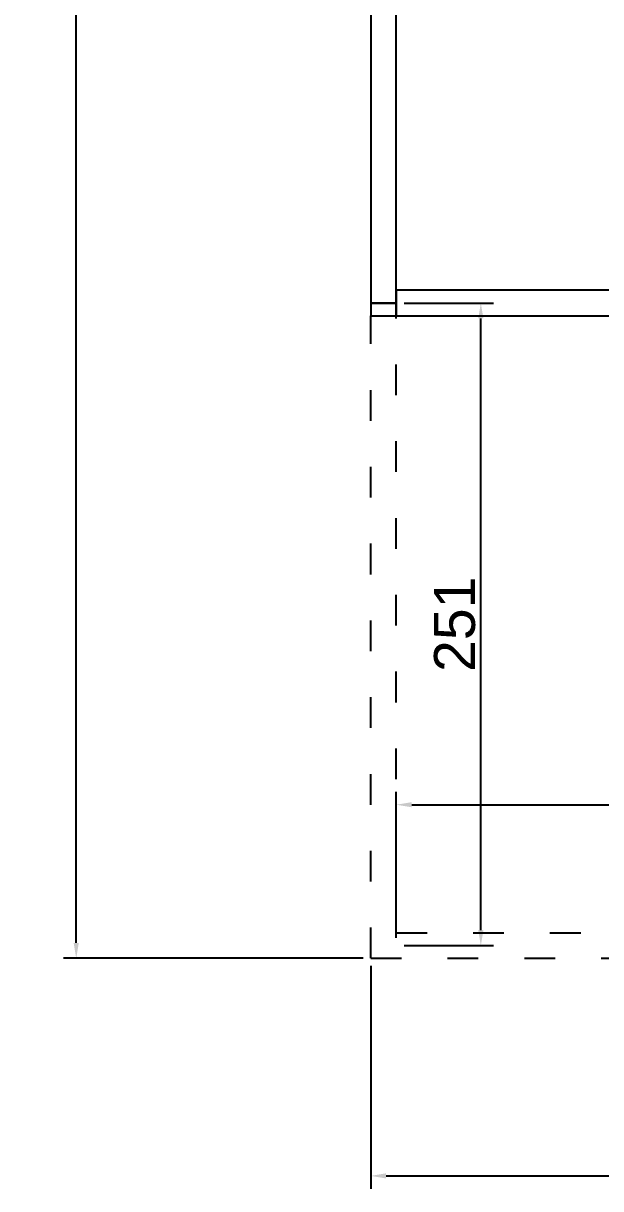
# Model space of a CAD drawing. Header units: centimetres. Extents: x -136 to 1955, y -1012 to 1233.
# Drawn here: x 937.3 to 1162.8, y -90 to 365.3 of the extents above; entities that cross this region are included whole.
import ezdxf

# ---------------------------------------------------------------- set-up
doc = ezdxf.new("R2010")
doc.units = ezdxf.units.CM
doc.linetypes.add('VERANDA_KESIK', pattern=[30, 12, -18])
for name, color, linetype in [('DIS_DUVAR_100', 30, 'Continuous'), ('KOSE_PROFIL_100', 8, 'Continuous'), ('OLCULER', 7, 'Continuous'), ('VERANDA_PROFIL_100', 1, 'VERANDA_KESIK')]:
    doc.layers.add(name, color=color, linetype=linetype)
doc.styles.get("Standard").update_dxf_attribs({"font": 'Arial.ttf'})
doc.dimstyles.new('ISO-25', dxfattribs={"dimtxt": 2.5, "dimasz": 2.5, "dimexe": 1.25, "dimexo": 0.625, "dimtad": 1, "dimtxsty": 'Standard', "dimcen": 2.5, "dimadec": 0, "dimazin": 0, "dimtfac": 1, "dimtmove": 0, "dimatfit": 3, "dimfxl": 1, "dimarcsym": 0})

# ---------------------------------------------------------------- blocks, each defined once
blk = doc.blocks.new('DIS_V_1255_100')
blk.add_lwpolyline([(0, 0), (10, 0), (10, 125.5), (0, 125.5)], close=True)
blk = doc.blocks.new('VER_BAG_100_50')
blk.add_lwpolyline([(0, 0), (10, 0), (10, 5), (0, 5)], close=True)
blk = doc.blocks.new('DIS_H_1255_100')
blk.add_lwpolyline([(0, 0), (125.5, 0), (125.5, 10), (0, 10)], close=True)
blk = doc.blocks.new('*D130')
at = {"layer": 'Defpoints', "color": 0, "transparency": 16777216}
for p in [(1073, 0), (1846, 0), (1846, -85)]:
    blk.add_point(p, dxfattribs=at)
at = {"layer": 'OLCULER', "color": 0, "lineweight": -2, "transparency": 16777216}
for p, q in [((1073, -3), (1073, -90)), ((1846, -3), (1846, -90)), ((1079, -85), (1840, -85))]:
    blk.add_line(p, q, dxfattribs=at)
at = {"layer": 'OLCULER', "color": 0, "transparency": 16777216}
for points in [[(1079, -84), (1079, -86), (1073, -85)], [(1840, -84), (1840, -86), (1846, -85)]]:
    blk.add_solid(points, dxfattribs=at)
at = {"layer": 'OLCULER', "color": 0, "transparency": 16777216, "insert": (1459.5, -74.83), "char_height": 16, "attachment_point": 5}
blk.add_mtext('773', dxfattribs=at)
blk = doc.blocks.new('*D131')
at = {"layer": 'Defpoints', "color": 0, "transparency": 16777216}
for p in [(958, 1014), (1073, 1014), (1073, 0)]:
    blk.add_point(p, dxfattribs=at)
at = {"layer": 'OLCULER', "color": 0, "lineweight": -2, "transparency": 16777216}
for p, q in [((1070, 1014), (953, 1014)), ((958, 6), (958, 1008)), ((1070, 0), (953, 0))]:
    blk.add_line(p, q, dxfattribs=at)
at = {"layer": 'OLCULER', "color": 0, "transparency": 16777216}
for points in [[(957, 1008), (959, 1008), (958, 1014)], [(957, 6), (959, 6), (958, 0)]]:
    blk.add_solid(points, dxfattribs=at)
at = {"layer": 'OLCULER', "color": 0, "transparency": 16777216, "insert": (947.83, 507), "char_height": 16, "attachment_point": 5, "rotation": 90}
blk.add_mtext('1014', dxfattribs=at)
blk = doc.blocks.new('*D113')
at = {"layer": 'Defpoints', "color": 0, "transparency": 16777216}
for p in [(1459.5, 60), (1083, 5), (1459.5, 5)]:
    blk.add_point(p, dxfattribs=at)
at = {"layer": 'OLCULER', "color": 0, "lineweight": -2, "transparency": 16777216}
for p, q in [((1083, 8), (1083, 65)), ((1459.5, 8), (1459.5, 65)), ((1089, 60), (1453.5, 60))]:
    blk.add_line(p, q, dxfattribs=at)
at = {"layer": 'OLCULER', "color": 0, "transparency": 16777216}
for points in [[(1089, 61), (1089, 59), (1083, 60)], [(1453.5, 61), (1453.5, 59), (1459.5, 60)]]:
    blk.add_solid(points, dxfattribs=at)
at = {"layer": 'OLCULER', "color": 0, "transparency": 16777216, "insert": (1271.25, 71.62), "char_height": 16, "attachment_point": 5}
blk.add_mtext('376,5', dxfattribs=at)
blk = doc.blocks.new('*D114')
at = {"layer": 'Defpoints', "color": 0, "transparency": 16777216}
for p in [(1083, 256), (1116, 256), (1083, 5)]:
    blk.add_point(p, dxfattribs=at)
at = {"layer": 'OLCULER', "color": 0, "lineweight": -2, "transparency": 16777216}
for p, q in [((1086, 256), (1121, 256)), ((1116, 11), (1116, 250)), ((1086, 5), (1121, 5))]:
    blk.add_line(p, q, dxfattribs=at)
at = {"layer": 'OLCULER', "color": 0, "transparency": 16777216}
for points in [[(1115, 250), (1117, 250), (1116, 256)], [(1115, 11), (1117, 11), (1116, 5)]]:
    blk.add_solid(points, dxfattribs=at)
at = {"layer": 'OLCULER', "color": 0, "transparency": 16777216, "insert": (1105.83, 130.5), "char_height": 16, "attachment_point": 5, "rotation": 90}
blk.add_mtext('251', dxfattribs=at)

msp = doc.modelspace()

# ---------------------------------------------------------------- linework, layer by layer
at = {"layer": 'VERANDA_PROFIL_100', "linetype": 'VERANDA_KESIK', "lineweight": 25}
for p, q in [((1073, 0), (1073, 251)), ((1083, 10), (1083, 251)), ((1083, 10), (1454.5, 10)), ((1073, 0), (1454.5, 0))]:
    msp.add_line(p, q, dxfattribs=at)

# ---------------------------------------------------------------- block references
at = {"layer": 'DIS_DUVAR_100'}
for name, p in [('DIS_V_1255_100', (1073, 256)), ('DIS_H_1255_100', (1083, 251))]:
    msp.add_blockref(name, p, dxfattribs=at)
at = {"layer": 'KOSE_PROFIL_100'}
msp.add_blockref('VER_BAG_100_50', (1073, 251), dxfattribs=at)

# ---------------------------------------------------------------- dimensions: what is measured, and where the dimension line sits
at = {"layer": 'OLCULER'}
for base, p1, p2, picture, middle in [((958, 1014), (1073, 0), (1073, 1014), '*D131', (947.831, 507)), ((1116, 256), (1083, 5), (1083, 256), '*D114', (1105.831, 130.5))]:
    dim = msp.add_linear_dim(base=base, p1=p1, p2=p2, angle=90, dimstyle='ISO-25', override={"dimtxt": 16, "dimasz": 6, "dimexe": 5, "dimexo": 3, "dimgap": 2, "dimdec": 1, "dimtix": 1, "dimatfit": 1}, dxfattribs=at)
    dim.commit()
    dim.dimension.update_dxf_attribs({"geometry": picture, "text_midpoint": middle})
for base, p1, p2, picture, middle in [((1459.5, 60), (1083, 5), (1459.5, 5), '*D113', (1271.25, 71.615)), ((1846, -85), (1073, 0), (1846, 0), '*D130', (1459.5, -74.825))]:
    dim = msp.add_linear_dim(base=base, p1=p1, p2=p2, dimstyle='ISO-25', override={"dimtxt": 16, "dimasz": 6, "dimexe": 5, "dimexo": 3, "dimgap": 2, "dimdec": 1, "dimtix": 1, "dimatfit": 1}, dxfattribs=at)
    dim.commit()
    dim.dimension.update_dxf_attribs({"geometry": picture, "text_midpoint": middle})

doc.saveas('drawing.dxf')
